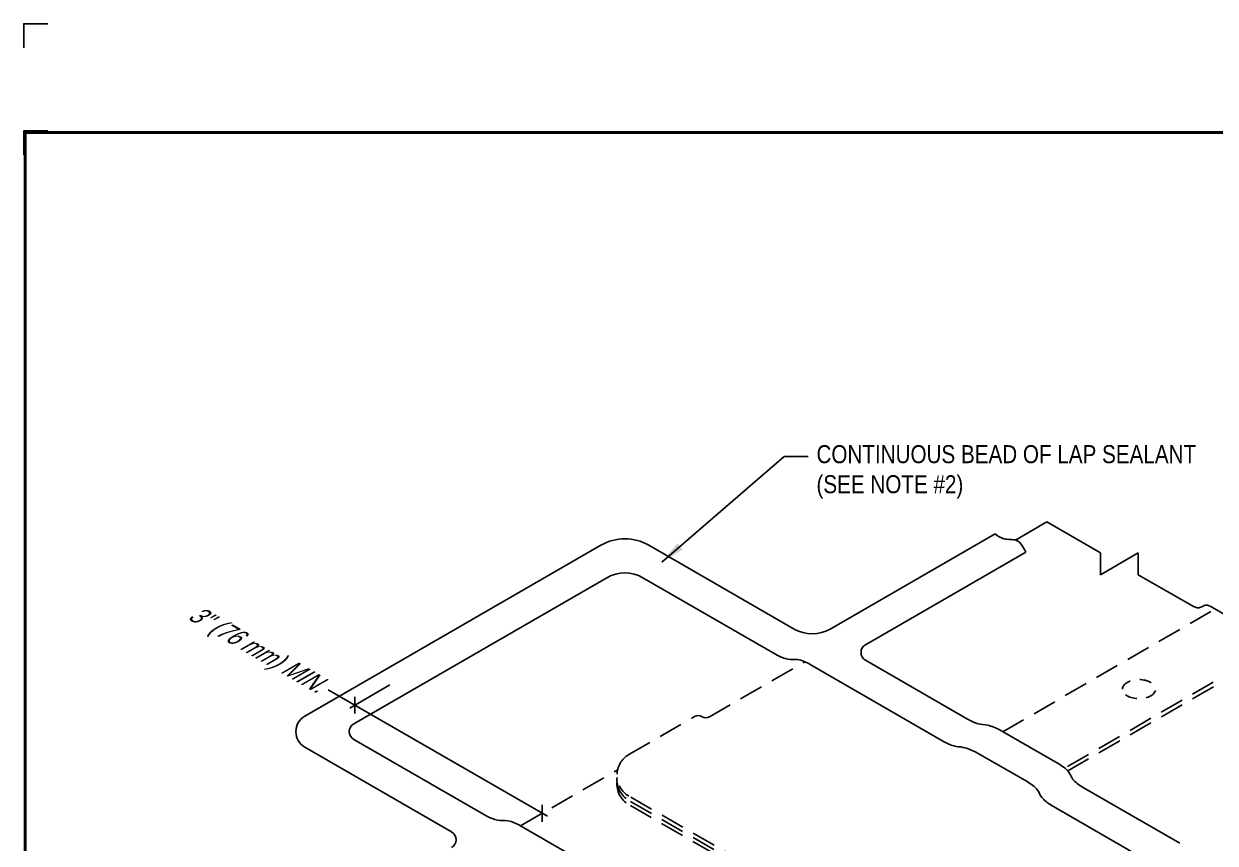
# Model space of a CAD drawing. Header units: inches. Extents: x 277.4 to 297.5, y -229 to -212.2.
# Drawn here: x 277.45 to 289.84, y -220.73 to -212.2 of the extents above; entities that cross this region are included whole.
import ezdxf
from ezdxf.enums import TextEntityAlignment as Align

# ---------------------------------------------------------------- set-up
doc = ezdxf.new("R2010")
doc.units = ezdxf.units.IN
doc.header["$MEASUREMENT"] = 0
doc.linetypes.add('HIDDEN', pattern=[0.375, 0.25, -0.125])
doc.linetypes.add('HIDDEN2', pattern=[0.1875, 0.125, -0.0625])
doc.layers.get('0').update_dxf_attribs({"linetype": 'CONTINUOUS'})
doc.layers.get('DEFPOINTS').update_dxf_attribs({"linetype": 'CONTINUOUS'})
for name, color, linetype in [('FSBP-ACCESSORY-FIRESTONE', 7, 'CONTINUOUS'), ('FSBP-ANNO-NOTE', 7, 'CONTINUOUS'), ('FSBP-MEMBRANE', 7, 'CONTINUOUS'), ('FSBP-SEALANTS', 1, 'CONTINUOUS'), ('FSBP-TTLB-BORDER', 7, 'CONTINUOUS'), ('FSBP-TTLB-TEXT', 7, 'CONTINUOUS')]:
    doc.layers.add(name, color=color, linetype=linetype)
doc.styles.add('FSBP_ARIAL', font='arial.ttf')
doc.styles.add('FSBP_ARIAL_BOLD', font='')
doc.styles.add('FSBP_ARIAL_NAR', font='ARIALN.TTF')
doc.styles.get('FSBP_ARIAL_BOLD').set_extended_font_data('Arial Black')
doc.dimstyles.new('FSBP-LEADER', dxfattribs={"dimtxt": 0.1875, "dimasz": 0.25, "dimexe": 0.0625, "dimexo": 0.125, "dimgap": 0.125, "dimtad": 0, "dimtih": 1, "dimtoh": 1, "dimdec": 4, "dimzin": 0, "dimdsep": 46, "dimlunit": 4, "dimtxsty": 'FSBP_ARIAL_NAR', "dimcen": 0.09375, "dimclrd": 256, "dimclre": 256, "dimclrt": 256, "dimadec": 0, "dimazin": 0, "dimtfac": 1, "dimtdec": 4, "dimtofl": 0, "dimtmove": 0, "dimatfit": 3, "dimfxl": 1, "dimtolj": 1, "dimtzin": 0, "dimlwd": -1, "dimlwe": -1, "dimarcsym": 0})

# ---------------------------------------------------------------- blocks, each defined once
blk = doc.blocks.new('TTLB-EPDM_1')
at = {"layer": 'DEFPOINTS', "linetype": 'Continuous', "ltscale": 1.75}
blk.add_lwpolyline([(-0.015625, 13.88083333333333), (-0.015625, 14.13083333333333), (0.234375, 14.13083333333333)], dxfattribs=at)
at = {"layer": 'DEFPOINTS', "color": 1}
blk.add_lwpolyline([(0.234375, 13.015625), (-0.015625, 13.015625), (-0.015625, 12.765625)], dxfattribs=at)
at = {"layer": 'FSBP-TTLB-BORDER', "const_width": 0.03125}
blk.add_lwpolyline([(20, 0), (20, 13), (0, 13), (0, 0)], dxfattribs=at)
at = {"layer": 'FSBP-TTLB-TEXT'}
for tag, height, style, p in [('MAXIMUM_WARRANTY', 0.1875, 'FSBP_ARIAL_BOLD', (18.03987100774941, 0.2240244307510579)), ('ACCPT_SYSTEMS', 0.21875, 'FSBP_ARIAL', (12.49438170418193, -1.125))]:
    blk.add_attdef(tag, text='', height=height, dxfattribs=dict(at, style=style)).set_placement(p, align=Align.MIDDLE_LEFT)
for tag, height, style, p in [('DETAIL_DESCP_LINE_1', 0.21875, 'FSBP_ARIAL_BOLD', (10.33118450231211, -0.3736318192489421)), ('ISSUE_REV_DATE', 0.21875, 'FSBP_ARIAL', (16.84069633627263, -0.7282559425942452)), ('DETAIL_NUMBER', 0.4375, 'FSBP_ARIAL', (18.91941590748775, -0.8931630692489421))]:
    blk.add_attdef(tag, text='', height=height, dxfattribs=dict(at, style=style)).set_placement(p, align=Align.MIDDLE_CENTER)

msp = doc.modelspace()

# ---------------------------------------------------------------- linework, layer by layer
at = {"layer": 'FSBP-ACCESSORY-FIRESTONE', "linetype": 'HIDDEN'}
for p, q in [((287.6332818446628, -219.5699119229052), (289.8425171365314, -218.2944093324416)), ((290.4721899940961, -218.6808675386253), (288.2774835554778, -219.9479818917538)), ((288.3082172674343, -219.9771127748825), (290.4746360912657, -218.7263302837659))]:
    msp.add_line(p, q, dxfattribs=at)
at = {"layer": 'FSBP-ACCESSORY-FIRESTONE', "linetype": 'HIDDEN2'}
msp.add_ellipse((289.0500772483678, -219.1269247151895), major_axis=(-0.1722297475394422, 0), ratio=0.5773502691897232, dxfattribs=at)
at = {"layer": 'FSBP-ANNO-NOTE'}
for p, q in [((282.8946469190247, -220.4501390728138), (280.6152912025794, -219.1341524363452)), ((281.255726545848, -219.0838701915237), (280.8378365851024, -219.3251390728518)), ((280.891963172839, -219.2055007252034), (280.891963172839, -219.3822774205)), ((282.8405203312881, -220.3305007251654), (282.8405203312881, -220.5072774204621))]:
    msp.add_line(p, q, dxfattribs=at)
at = {"layer": 'FSBP-MEMBRANE'}
for p, q in [((287.7649732643856, -217.5757548462784), (288.0921349480407, -217.3868679601515)), ((288.0921349480407, -217.3868679601515), (288.6485946968826, -217.7081401459386)), ((288.6485946968826, -217.9355339722838), (289.04245235744, -217.7081401459386)), ((288.6485946968826, -217.9355339722838), (288.6485946968826, -217.7081401459387)), ((289.04245235744, -217.7081401459386), (289.04245235744, -217.9355339722838)), ((289.04245235744, -217.9355339722837), (289.5989121062819, -218.2568061580708)), ((290.4186900574165, -218.6270629234144), (289.813540452716, -218.2776796362406))]:
    msp.add_line(p, q, dxfattribs=at)
at = {"layer": 'FSBP-MEMBRANE', "linetype": 'HIDDEN'}
for p, q in [((284.5805873834034, -219.4142608918671), (285.572808836551, -218.8414015687964)), ((283.7433641093407, -219.8076319745189), (284.4264929020006, -219.4132273821855)), ((282.6149220080483, -220.549138325465), (283.625261679375, -219.9658184442515)), ((284.9530835538647, -220.9390765233509), (283.7433641093407, -220.2406446764111)), ((284.9512899291704, -220.9830409736509), (283.7433641093407, -220.2856446764112)), ((284.9494963044763, -221.027005423951), (283.7433641093407, -220.3306446764111))]:
    msp.add_line(p, q, dxfattribs=at)
at = {"layer": 'FSBP-MEMBRANE'}
msp.add_lwpolyline([(284.5805873834021, -219.4142608918679, -0.2920165242919436), (284.5035401427011, -219.4137441370269, 0.2920165242916146), (284.4264929020001, -219.4132273821858, 52.72606898445564)], format="xyb", dxfattribs=at)
at = {"layer": 'FSBP-MEMBRANE', "linetype": 'HIDDEN'}
for centre, start in [((283.8683641093407, -220.024138325465), 119.9999999999999), ((283.8683641093407, -220.0691383254651), 174.8363929091454), ((283.8683641093407, -220.114138325465), 174.8363929091519)]:
    msp.add_arc(centre, 0.25, start, 239.9999999999987, dxfattribs=at)
at = {"layer": 'FSBP-MEMBRANE'}
msp.add_spline([(289.5989121062242, -218.2568061580373), (289.6747512086775, -218.2793210682402), (289.7447349446107, -218.2523925047784), (289.8135404527161, -218.2776796362406)], degree=3, dxfattribs=at)
at = {"layer": 'FSBP-SEALANTS'}
for p, q in [((285.8373714446745, -218.5011562768963), (287.5522892631673, -217.5110480115442)), ((280.371238349048, -219.4070296899652), (283.4513142842609, -217.6287470201235)), ((283.9513142838106, -217.6287470199368), (285.462371444933, -218.5011562767471)), ((286.2044931796274, -218.6641984436744), (287.8718003382754, -217.7015782064113)), ((280.8801324018863, -219.48821957157), (283.5138142811899, -217.967662628654)), ((283.8888142812023, -217.9676626286855), (285.2838130670225, -218.7730655522211)), ((285.6301983254671, -218.8700089190078), (287.0168097925601, -219.6705694227954)), ((286.2044931796717, -218.8265782068584), (287.2672142820279, -219.4401405221959)), ((287.6043051608476, -219.5531822267043), (288.2094547655478, -219.902565513878)), ((280.371238349048, -219.7317892163844), (281.8979205065172, -220.6132195722086)), ((280.8801324018863, -219.6505993347796), (282.2642232130896, -220.4497045372107)), ((287.3539006713806, -219.7836111273043), (287.8846952391287, -220.090065513878)), ((288.4620621815414, -220.1466657301413), (289.4732492806251, -220.7304748756523)), ((288.1373026552088, -220.3341657299915), (289.3860522455029, -221.0551316420982)), ((282.6149220080483, -220.549138325465), (283.9856287177654, -221.3405162133002))]:
    msp.add_line(p, q, dxfattribs=at)
for centre, radius, start, end in [((283.7013142841975, -218.0617597220523), 0.5, 60.00000005119141, 119.9999999915965), ((283.7013142811688, -218.2924221550853), 0.375, 59.99999999408001, 119.9999999962682), ((285.649871444933, -218.1763967503279), 0.375, 240.0000000000002, 299.9999999544082), ((286.2513681796717, -218.7453883252535), 0.09375, 120.0000000313041, 240.0000000000006), ((280.464988349048, -219.5694094531748), 0.1875, 119.9999999999992, 240), ((280.9270074018863, -219.5694094531748), 0.09375, 120.0000000000006, 239.9999999999988), ((281.8510455065172, -220.6944094538134), 0.09375, 300.0000000336995, 59.99999999999988)]:
    msp.add_arc(centre, radius, start, end, dxfattribs=at)
for points in [[(287.8718003382754, -217.7015782064113), (287.7748668245252, -217.579191287663), (287.6449508897856, -217.5618801493952), (287.5522892631673, -217.5110480115442)], [(285.6301983254671, -218.8700089190078), (285.4980156689246, -218.8192017674895), (285.4009356706444, -218.8155649732677), (285.2838130670228, -218.7730655522212)], [(287.6043051608476, -219.5531822267043), (287.472122504305, -219.5023750751859), (287.3750425060248, -219.4878393616183), (287.2672142820222, -219.4401405221926)], [(287.3539006713806, -219.7836111273043), (287.2217180148381, -219.7328039757859), (287.124638016558, -219.7182682622183), (287.0168097925553, -219.6705694227927)], [(288.2094547655478, -219.902565513878), (288.3195463777278, -219.9916354766243), (288.3630683584477, -220.0661744229717), (288.4620621815454, -220.1466657301435)], [(287.8846952391287, -220.090065513878), (287.9947868513087, -220.1791354766243), (288.0383088320287, -220.2536744229718), (288.1373026552127, -220.3341657299937)], [(282.6149220080483, -220.549138325465), (282.4827393515058, -220.4983311739466), (282.3744350704588, -220.4903483687384), (282.2642232130111, -220.4497045371653)]]:
    msp.add_spline(points, degree=3, dxfattribs=at)

# ---------------------------------------------------------------- block references
msp.add_blockref('TTLB-EPDM_1', (277.4627011304548, -226.3323711702308))

# ---------------------------------------------------------------- texts
at = {"layer": 'FSBP-ANNO-NOTE', "style": 'FSBP_ARIAL_NAR', "oblique": 30}
msp.add_text('3" (76 mm) MIN.', height=0.1875, rotation=330.0000000000013, dxfattribs=at).set_placement((280.5465368337561, -219.0944570829972), align=Align.MIDDLE_RIGHT)
at = {"layer": 'FSBP-ANNO-NOTE', "insert": (285.694425783684, -216.5874085081814), "char_height": 0.1875, "attachment_point": 1, "style": 'FSBP_ARIAL_NAR'}
msp.add_mtext_dynamic_manual_height_columns('CONTINUOUS BEAD OF LAP SEALANT \\P(SEE NOTE #2)', width=4.249410572331811, gutter_width=2.5, heights=[0.5969892251268937], dxfattribs=at)

# ---------------------------------------------------------------- leaders
at = {"layer": 'FSBP-ANNO-NOTE'}
msp.add_leader([(284.084330522559, -217.8056398280831), (285.3590644314771, -216.7044852346891), (285.6090644314771, -216.7044852346891)], dimstyle='FSBP-LEADER', dxfattribs=at)

doc.saveas('drawing.dxf')
